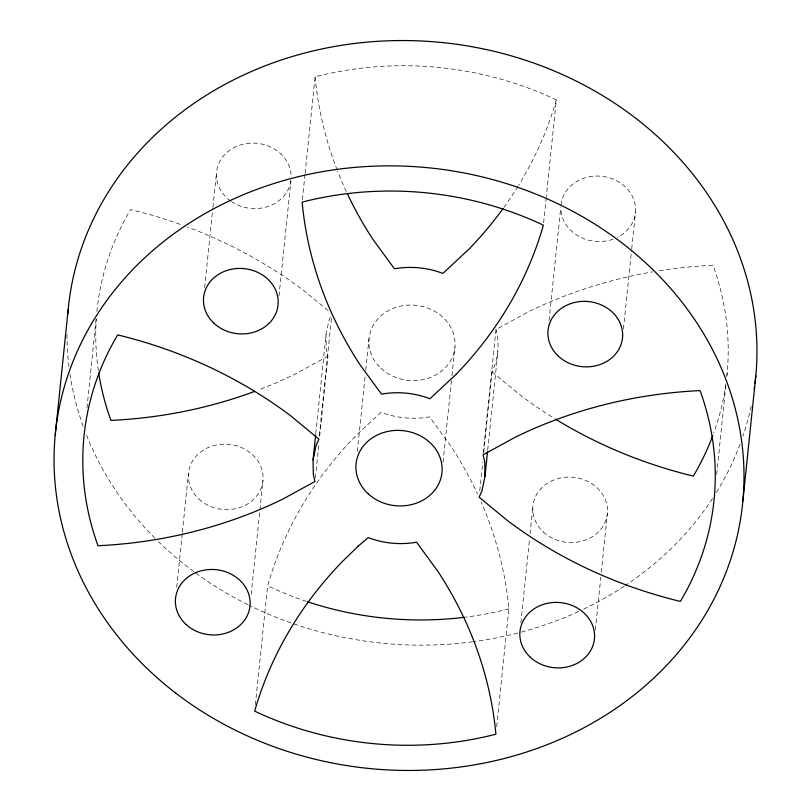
<?xml version="1.0" encoding="UTF-8"?>
<svg xmlns="http://www.w3.org/2000/svg" width="811" height="811" viewBox="0 0 811 811"><rect width="100%" height="100%" fill="white"/><g stroke="black" fill="none" stroke-linecap="round" stroke-linejoin="round"><path stroke-width="0.61" stroke-dasharray="4.05 3.04" d="M86.949 407.943L96.144 318.956M204.625 287.581L212.786 208.63M212.918 207.383L216.547 172.287M176.686 587.367L182.252 533.476M182.384 532.219L188.466 473.32M278.994 295.964L290.916 180.671M251.187 594.493L262.967 480.447M302.402 199.618L304.987 174.558M305.118 173.301L315.094 76.802A316.625 276.663 5.9 0 1 556.326 99.875L546.35 196.374M255.323 704.86L267.62 585.806A435.72 380.714 5.9 0 1 354.995 436.582L381.089 412.241C396.336 418.121 413.407 419.763 429.485 416.864L450.622 445.726A435.72 380.714 5.9 0 1 477.679 494.234M315.783 433.621L326.012 334.619L329.033 320.122L331.415 314.891M319.331 435.406L331.506 317.598M315.388 477.709L319.017 442.613M319.656 436.348L327.948 356.141L326.296 349.429L326.012 334.619M357.337 451.514L365.112 376.324M365.761 370.059L368.995 338.724M443.039 462.25L451.463 380.785M451.98 375.777L454.951 346.946M483.184 453.602L495.997 329.54L528.366 311.809A435.72 380.714 5.9 0 1 652.733 271.857M479.757 490.898L482.738 462.067M483.772 452.041L492.054 371.833C498.319 358.898 499.758 343.418 495.997 329.54M487.705 450.064L497.934 351.062M543.634 222.69L546.229 197.62M496.687 726.676L508.862 608.879A435.72 380.714 5.9 0 0 481.187 502.05M549.067 320.527L560.725 207.738M520.865 622.818L529.542 538.849M530.059 533.831L532.908 506.267M623.436 328.901L631.597 249.95M631.728 248.703L635.479 212.35M595.365 629.934L600.799 577.3M601.316 572.292L607.409 513.393M716.671 474.496L725.865 385.519M726.909 375.493L727.163 372.979M327.948 356.141L295.589 373.871A435.72 380.714 5.9 0 1 258.03 390.142M492.054 371.833L520.571 395.393A435.72 380.714 5.9 0 0 554.46 418.486M328.191 310.562L303.385 290.287A435.72 380.714 5.9 0 0 187.463 227.039M751.158 406.23A345.415 301.814 5.9 0 1 742.957 436.075M740.037 444.266A345.415 301.814 5.9 0 1 715.768 493.392M712.504 498.512A345.415 301.814 5.9 0 1 625.21 585.562M624.186 586.241A345.415 301.814 5.9 0 1 583.099 609.375M578.567 611.504A345.415 301.814 5.9 0 1 518.858 632.752M517.671 633.056A345.415 301.814 5.9 0 1 473.898 641.623M472.671 641.785A345.415 301.814 5.9 0 1 248.957 605.209M247.852 604.661A345.415 301.814 5.9 0 1 194.599 572.221M193.596 571.481A345.415 301.814 5.9 0 1 158.52 541.707M155.013 538.24A345.415 301.814 5.9 0 1 86.159 434.27M83.158 426.272A345.415 301.814 5.9 0 1 69.969 374.135M68.965 366.754A345.415 301.814 5.9 0 1 67.009 332.155M290.926 180.478A37.418 32.693 5.9 0 1 268.674 206.237A37.418 32.693 5.9 0 1 231.54 201.615M230.577 200.946A37.418 32.693 5.9 0 1 237.248 146.092A37.418 32.693 5.9 0 1 291.159 176.21M560.979 205.234A37.418 32.693 5.9 0 1 617.952 181.461A37.418 32.693 5.9 0 1 617.455 237.329M613.116 239.184A37.418 32.693 5.9 0 1 560.867 207.363M725.875 384.019A316.625 276.663 5.9 0 1 713.67 433.186M508.862 608.879A316.625 276.663 5.9 0 1 465.484 617.151M306.365 601.377A316.625 276.663 5.9 0 1 267.62 585.806M98.344 370.708A316.625 276.663 5.9 0 1 96.296 318.845M96.904 311.465A316.625 276.663 5.9 0 1 130.612 209.573A435.72 380.714 5.9 0 1 182.921 225.367M726.788 376.669A316.625 276.663 5.9 0 0 713.001 265.268A435.72 380.714 5.9 0 0 657.508 271.056M556.326 99.875A435.72 380.714 5.9 0 1 518.635 185.273M517.996 186.307A435.72 380.714 5.9 0 1 503.783 207.565M346.277 191.437A435.72 380.714 5.9 0 1 337.64 171.243M337.204 170.107A435.72 380.714 5.9 0 1 315.094 76.802M381.008 368.366A43.176 37.722 5.9 0 0 453.45 354.194A43.176 37.722 5.9 0 0 401.475 305.95A43.176 37.722 5.9 0 0 381.008 368.366M543.319 531.955A37.418 32.693 5.9 0 0 606.101 519.669A37.418 32.693 5.9 0 0 561.06 477.851A37.418 32.693 5.9 0 0 543.319 531.955M198.877 499.008A37.418 32.693 5.9 0 0 261.659 486.732A37.418 32.693 5.9 0 0 216.618 444.915A37.418 32.693 5.9 0 0 198.877 499.008"/><path stroke-width="1.22" d="M55.178 435.274L68.134 309.954M313.066 459.938L316.087 445.442L318.946 439.167L290.429 415.607A435.72 380.714 5.9 0 0 117.656 334.892A316.625 276.663 5.9 0 0 97.999 545.732A435.72 380.714 5.9 0 0 282.633 499.191L315.003 481.46L313.35 474.759L313.066 459.938L315.651 434.878M484.988 476.381L484.704 461.571L483.052 454.859L515.411 437.129A435.72 380.714 5.9 0 1 700.055 390.598A316.625 276.663 5.9 0 1 680.388 601.427A435.72 380.714 5.9 0 1 507.615 520.713L479.108 497.163L481.967 490.878L484.988 476.381L487.573 451.321M742.866 501.046L755.822 375.726M754.554 386.756A345.415 301.814 5.9 0 1 754.21 389.209M67.82 313.644A345.415 301.814 5.9 0 1 442.107 42.537A345.415 301.814 5.9 0 1 755.031 383.086M712.808 435.527A316.625 276.663 5.9 0 1 693.344 476.108A435.72 380.714 5.9 0 1 555.525 419.145M464.257 617.303A316.625 276.663 5.9 0 1 307.531 601.772M98.719 373.161A316.625 276.663 5.9 0 0 110.945 420.402A435.72 380.714 5.9 0 0 254.522 391.449M347.311 193.657A435.72 380.714 5.9 0 0 373.324 239.955L394.46 268.806C410.548 265.917 427.62 267.549 442.867 273.439L468.961 249.099A435.72 380.714 5.9 0 0 503.073 208.559M456.005 374.418L429.911 398.759C414.664 392.879 397.593 391.237 381.515 394.136L360.378 365.274A435.72 380.714 5.9 0 1 302.138 202.121A316.625 276.663 5.9 0 1 543.38 225.194A435.72 380.714 5.9 0 1 456.005 374.418M358.138 546.229L342.039 561.901A435.72 380.714 5.9 0 0 254.674 711.125A316.625 276.663 5.9 0 0 495.906 734.198A435.72 380.714 5.9 0 0 437.676 571.045L416.54 542.194C400.452 545.083 383.38 543.451 368.133 537.561L358.138 546.229M175.967 693.273A345.415 301.814 5.9 0 0 738.466 530.343A345.415 301.814 5.9 0 0 282.644 180.863A345.415 301.814 5.9 0 0 175.967 693.273M368.052 493.696A43.176 37.722 5.9 0 0 440.495 479.524A43.176 37.722 5.9 0 0 388.53 431.27A43.176 37.722 5.9 0 0 368.052 493.696M558.434 356.242A37.418 32.693 5.9 0 0 621.226 343.965A37.418 32.693 5.9 0 0 576.185 302.138A37.418 32.693 5.9 0 0 558.434 356.242M530.364 657.275A37.418 32.693 5.9 0 0 593.145 644.998A37.418 32.693 5.9 0 0 548.104 603.171A37.418 32.693 5.9 0 0 530.364 657.275M185.922 624.338A37.418 32.693 5.9 0 0 248.713 612.052A37.418 32.693 5.9 0 0 203.673 570.234A37.418 32.693 5.9 0 0 185.922 624.338M214.003 323.305A37.418 32.693 5.9 0 0 276.784 311.019A37.418 32.693 5.9 0 0 231.743 269.201A37.418 32.693 5.9 0 0 214.003 323.305"/></g></svg>
